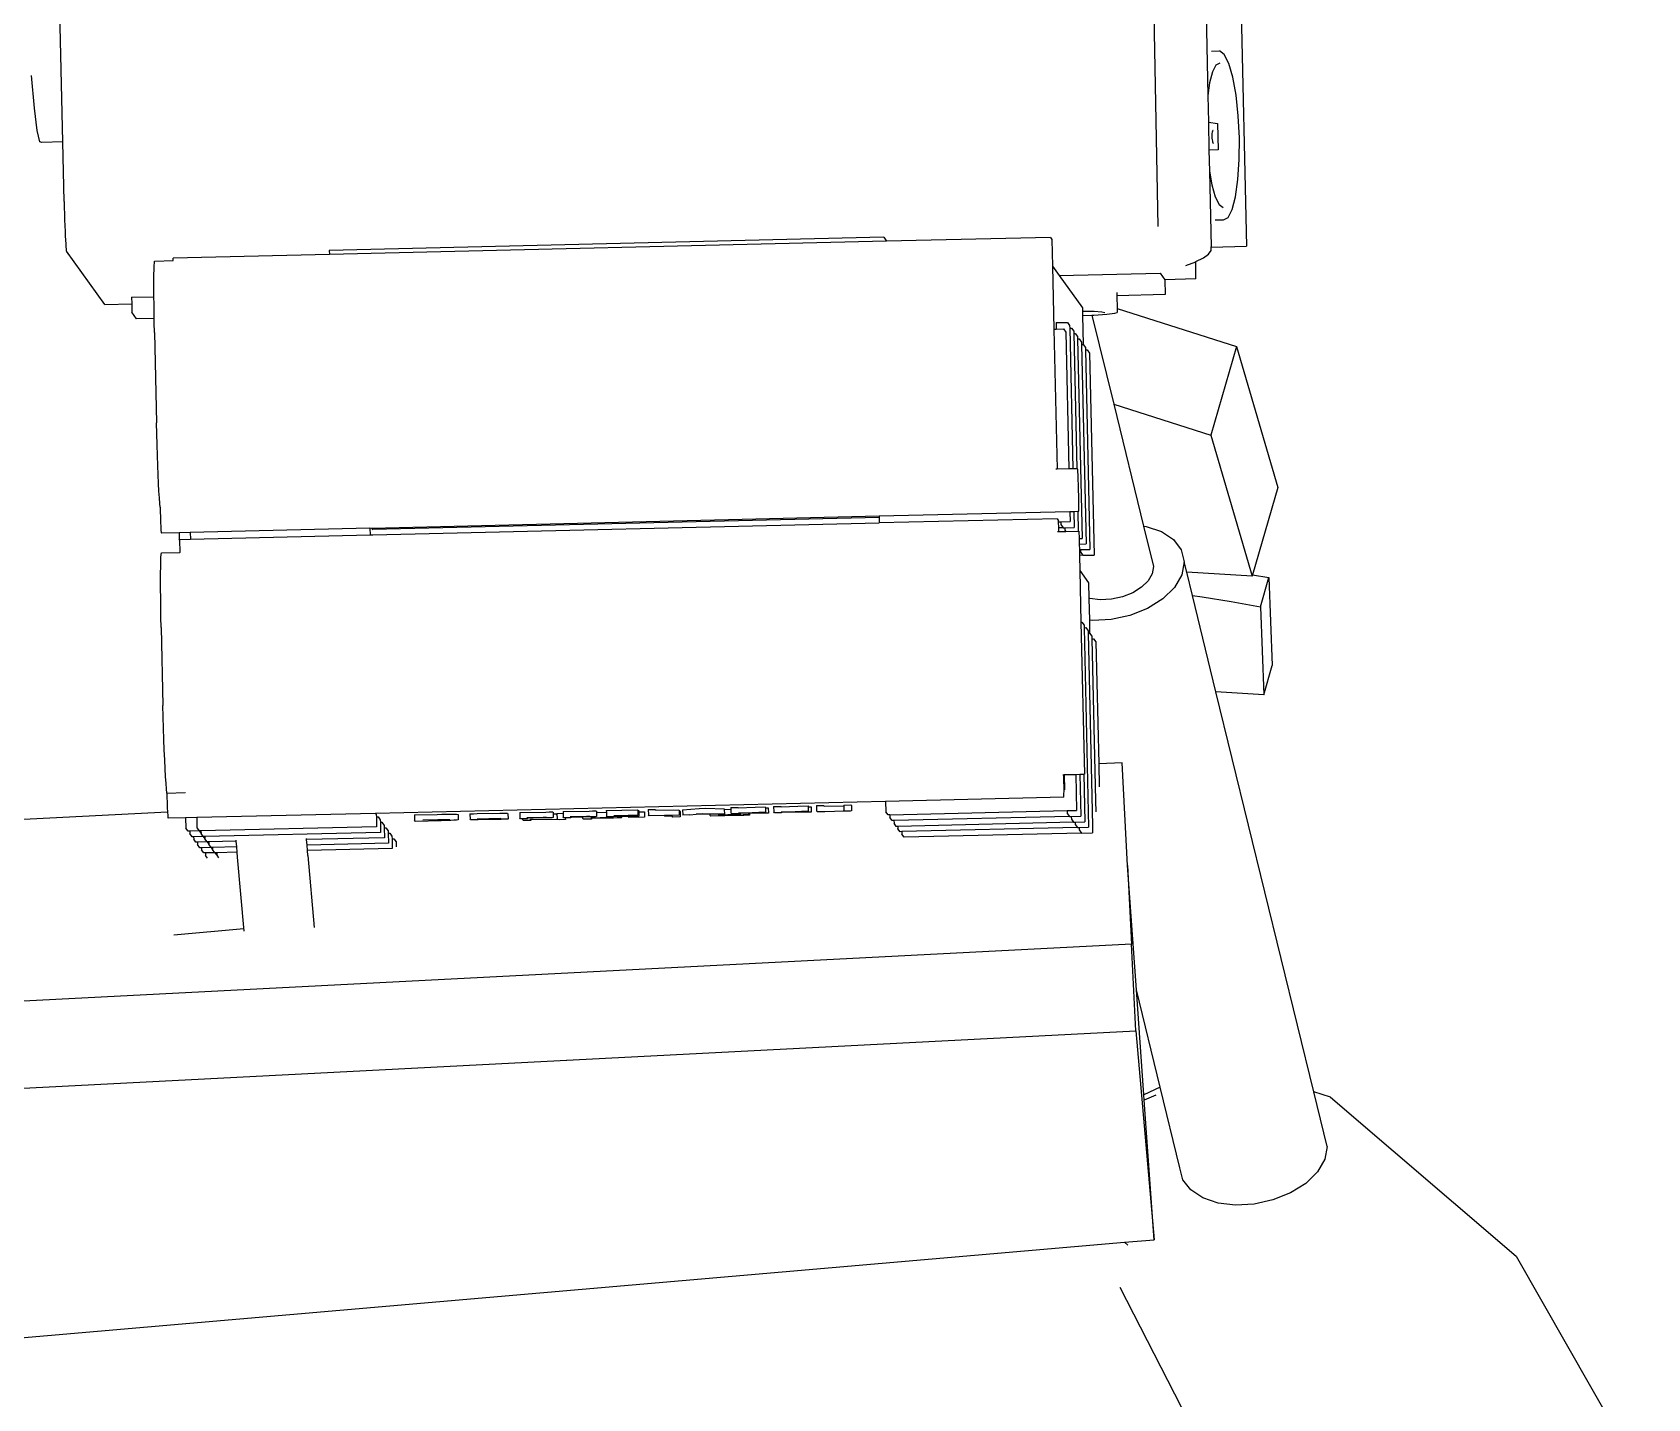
# Model space of a CAD drawing. Header units: inches. Extents: x -54 to 57, y -24 to 32.
# Drawn here: x -43.89 to -34.9, y -0.76 to 6.85 of the extents above; entities that cross this region are included whole.
import ezdxf

# ---------------------------------------------------------------- set-up
doc = ezdxf.new("R2010")
doc.units = ezdxf.units.IN
doc.header["$MEASUREMENT"] = 0
doc.layers.add('models', color=7, linetype='Continuous')

# ---------------------------------------------------------------- blocks, each defined once
blk = doc.blocks.new('camera_man')
at = {"layer": 'models'}
for p, q in [((3.0661, -1.3471), (2.8383, 11.1736)), ((3.4949, 1.3555), (3.5588, -1.4566)), ((-3.0309, -0.8754), (-3.0729, 0.9733)), ((3.3217, 0.4146), (3.343, -0.6164)), ((3.3635, -0.3693), (3.4088, -0.3679)), ((3.3887, -0.4472), (3.3692, -0.4845)), ((3.4104, -0.4366), (3.3887, -0.4472)), ((3.4349, -0.3875), (3.4088, -0.3679)), ((3.46, -0.4378), (3.4349, -0.3875)), ((3.4822, -0.5154), (3.46, -0.4378)), ((-3.1892, -0.6875), (-3.2052, -0.506)), ((3.3692, -0.4845), (3.353, -0.5459)), ((3.5003, -0.615), (3.4822, -0.5154)), ((3.353, -0.5459), (3.343, -0.6164)), ((3.343, -0.6164), (3.3471, -0.7653)), ((3.5128, -0.7298), (3.5003, -0.615)), ((-3.1739, -0.8114), (-3.1892, -0.6875)), ((3.3471, -0.7653), (3.3974, -0.7723)), ((3.3471, -0.7653), (3.3497, -0.921)), ((3.3974, -0.7723), (3.4007, -0.9194)), ((3.5189, -0.852), (3.5128, -0.7298)), ((-3.1597, -0.8753), (-3.1739, -0.8114)), ((-3.1468, -0.8781), (-3.1597, -0.8753)), ((-3.0309, -0.8754), (-3.1468, -0.8781)), ((-3.0234, -1.2065), (-3.0309, -0.8754)), ((3.3657, -0.8362), (3.3656, -0.8453)), ((3.3656, -0.8453), (3.3661, -0.8544)), ((3.3662, -0.8278), (3.3657, -0.8362)), ((3.3661, -0.8544), (3.367, -0.863)), ((3.3672, -0.8207), (3.3662, -0.8278)), ((3.367, -0.863), (3.3684, -0.8705)), ((3.3686, -0.8153), (3.3672, -0.8207)), ((3.3684, -0.8705), (3.37, -0.8763)), ((3.3704, -0.812), (3.3686, -0.8153)), ((3.37, -0.8763), (3.3719, -0.88)), ((3.3723, -0.8111), (3.3704, -0.812)), ((3.3719, -0.88), (3.3739, -0.8815)), ((3.5183, -0.9732), (3.5189, -0.852)), ((3.4007, -0.9194), (3.3497, -0.921)), ((3.3497, -0.921), (3.3522, -1.0379)), ((3.5109, -1.0853), (3.5183, -0.9732)), ((3.3522, -1.0379), (3.366, -1.1138)), ((3.3522, -1.0379), (3.3614, -1.4599)), ((3.366, -1.1138), (3.385, -1.1801)), ((3.4974, -1.1805), (3.5109, -1.0853)), ((-3.0234, -1.2065), (-3.0225, -1.2416)), ((-3.0225, -1.2416), (-3.0216, -1.2762)), ((3.385, -1.1801), (3.4064, -1.223)), ((3.4064, -1.223), (3.4286, -1.2398)), ((3.4556, -1.296), (3.4785, -1.2523)), ((3.4785, -1.2523), (3.4974, -1.1805)), ((-3.0216, -1.2762), (-3.0206, -1.3098)), ((-3.0206, -1.3098), (-3.0195, -1.3418)), ((-3.0195, -1.3418), (-3.0183, -1.3717)), ((3.3848, -1.3098), (3.4302, -1.3085)), ((3.4302, -1.3085), (3.4556, -1.296)), ((-3.0183, -1.3717), (-3.0172, -1.3989)), ((-3.0172, -1.3989), (-3.016, -1.4229)), ((-3.016, -1.4229), (-3.0148, -1.4434)), ((1.5392, -1.4064), (-1.5473, -1.4791)), ((1.555, -1.4283), (-1.5468, -1.5014)), ((1.5392, -1.4064), (1.555, -1.4283)), ((2.4672, -1.4068), (1.555, -1.4283)), ((2.4672, -1.4068), (2.4751, -1.4179)), ((2.4751, -1.4179), (2.4786, -1.5674)), ((-3.0148, -1.4434), (-3.0137, -1.46)), ((-3.0137, -1.46), (-3.0126, -1.4724)), ((-3.0126, -1.4724), (-3.0116, -1.4804)), ((-3.0116, -1.4804), (-3.0107, -1.4839)), ((-2.7975, -1.7809), (-3.0107, -1.4839)), ((-1.5468, -1.5014), (-2.4162, -1.5219)), ((-2.4159, -1.5363), (-2.4162, -1.5219)), ((-1.5473, -1.4791), (-1.5468, -1.5014)), ((3.2773, -1.5418), (3.3194, -1.5209)), ((3.3194, -1.5209), (3.3475, -1.5003)), ((3.3475, -1.5003), (3.3615, -1.4799)), ((3.3614, -1.4613), (3.5588, -1.4566)), ((3.3614, -1.4613), (3.3614, -1.4599)), ((3.3615, -1.4799), (3.3614, -1.4613)), ((-2.5238, -1.6484), (-2.5234, -1.6143)), ((-2.5234, -1.6143), (-2.5229, -1.586)), ((-2.5229, -1.586), (-2.522, -1.564)), ((-2.522, -1.564), (-2.521, -1.5486)), ((-2.521, -1.5486), (-2.5197, -1.5401)), ((-2.5197, -1.5401), (-2.5183, -1.5387)), ((-2.5183, -1.5387), (-2.4159, -1.5363)), ((2.4786, -1.5674), (2.4869, -1.9178)), ((2.4786, -1.5674), (2.5155, -1.6189)), ((2.5155, -1.6189), (3.077, -1.6056)), ((3.077, -1.6056), (3.1034, -1.6425)), ((3.2211, -1.563), (3.2762, -1.5422)), ((3.2762, -1.5422), (3.2773, -1.5418)), ((3.2763, -1.5454), (3.2762, -1.5422)), ((3.2765, -1.5615), (3.2763, -1.5454)), ((3.2767, -1.5767), (3.2765, -1.5615)), ((3.2766, -1.6232), (3.2767, -1.6141)), ((3.2768, -1.5907), (3.2767, -1.5767)), ((3.2767, -1.6141), (3.2768, -1.6032)), ((3.2768, -1.6032), (3.2768, -1.5907)), ((-2.5238, -1.6877), (-2.5238, -1.6484)), ((-2.5237, -1.7315), (-2.5238, -1.6877)), ((2.5155, -1.6189), (2.6449, -1.7991)), ((3.2758, -1.6381), (3.1034, -1.6425)), ((3.1034, -1.6425), (3.1053, -1.7256)), ((3.2758, -1.6381), (3.2761, -1.6353)), ((3.2761, -1.6353), (3.2764, -1.6303)), ((3.2764, -1.6303), (3.2766, -1.6232)), ((-2.7975, -1.7809), (-2.6474, -1.7774)), ((-2.6482, -1.7401), (-2.5236, -1.7371)), ((-2.6482, -1.7401), (-2.6474, -1.7774)), ((-2.6474, -1.7774), (-2.6463, -1.8232)), ((-2.5236, -1.7371), (-2.5237, -1.7315)), ((-2.5232, -1.7791), (-2.5236, -1.7371)), ((-2.5226, -1.8296), (-2.5232, -1.7791)), ((2.8364, -1.7141), (2.8368, -1.732)), ((3.1053, -1.7256), (2.8368, -1.732)), ((2.8368, -1.732), (2.8384, -1.8028)), ((-2.6199, -1.8601), (-2.6463, -1.8232)), ((-2.5221, -1.8578), (-2.6199, -1.8601)), ((-2.5221, -1.8578), (-2.5226, -1.8296)), ((-2.5217, -1.8823), (-2.5221, -1.8578)), ((-2.5205, -1.9361), (-2.5217, -1.8823)), ((2.4991, -1.8817), (2.5615, -1.8802)), ((2.4991, -1.8817), (2.4999, -1.9175)), ((2.5615, -1.8802), (2.5741, -1.8978)), ((2.6449, -1.7991), (2.6454, -1.8191)), ((2.7114, -1.8204), (2.6454, -1.8191)), ((2.6454, -1.8191), (2.6459, -1.8424)), ((2.6459, -1.8424), (2.6982, -1.8397)), ((2.6459, -1.8424), (2.6495, -2.0028)), ((2.6982, -1.8397), (2.7089, -1.8392)), ((2.6982, -1.8397), (2.8195, -2.3359)), ((2.7089, -1.8392), (2.7815, -1.8341)), ((2.7541, -1.8228), (2.7114, -1.8204)), ((2.7704, -1.8261), (2.7541, -1.8228)), ((2.7815, -1.8341), (2.8259, -1.829)), ((2.8259, -1.829), (2.8389, -1.8245)), ((2.8384, -1.8028), (3.5023, -2.0147)), ((2.8384, -1.8028), (2.8389, -1.8245)), ((-2.5205, -1.9361), (-2.5091, -2.4402)), ((2.4869, -1.9178), (2.4999, -1.9175)), ((2.4869, -1.9178), (2.5054, -2.6975)), ((2.4999, -1.9175), (2.5398, -1.9165)), ((2.5398, -1.9165), (2.5524, -1.9341)), ((2.5524, -1.9341), (2.5697, -2.696)), ((2.5741, -1.8978), (2.5744, -1.9123)), ((2.5744, -1.9123), (2.5844, -1.9121)), ((2.5744, -1.9123), (2.5922, -2.6955)), ((2.5844, -1.9121), (2.597, -1.9297)), ((2.597, -1.9297), (2.5973, -1.9417)), ((2.5973, -1.9417), (2.6055, -1.9415)), ((2.5973, -1.9417), (2.6144, -2.695)), ((2.6055, -1.9415), (2.6181, -1.9591)), ((2.6181, -1.9591), (2.6184, -1.9724)), ((2.6184, -1.9724), (2.6275, -1.9722)), ((2.6184, -1.9724), (2.6437, -3.0836)), ((2.6275, -1.9722), (2.6401, -1.9897)), ((2.6401, -1.9897), (2.6404, -2.0025)), ((2.6404, -2.0025), (2.6495, -2.0028)), ((2.6404, -2.0025), (2.6657, -3.1142)), ((2.6495, -2.0028), (2.6617, -2.0198)), ((2.6617, -2.0198), (2.6621, -2.0337)), ((2.6621, -2.0337), (2.6716, -2.0335)), ((2.6621, -2.0337), (2.6873, -3.1443)), ((2.6716, -2.0335), (2.6842, -2.0511)), ((2.6842, -2.0511), (2.7097, -3.1756)), ((3.5023, -2.0147), (3.3602, -2.5085)), ((3.5023, -2.0147), (3.7325, -2.7997)), ((2.8195, -2.3359), (3.3602, -2.5085)), ((2.8195, -2.3359), (2.9855, -3.0152)), ((-2.5076, -2.5016), (-2.5091, -2.4402)), ((-2.5059, -2.5622), (-2.5076, -2.5016)), ((3.3602, -2.5085), (3.5904, -3.2935)), ((-2.504, -2.6212), (-2.5059, -2.5622)), ((-2.502, -2.6774), (-2.504, -2.6212)), ((-2.4999, -2.73), (-2.502, -2.6774)), ((2.5054, -2.6975), (2.4978, -2.6977)), ((2.5697, -2.696), (2.5054, -2.6975)), ((2.5922, -2.6955), (2.5697, -2.696)), ((2.6144, -2.695), (2.5922, -2.6955)), ((2.6178, -2.6949), (2.6144, -2.695)), ((2.6188, -2.6992), (2.6178, -2.6949)), ((-2.4977, -2.7782), (-2.4999, -2.73)), ((-2.4955, -2.821), (-2.4977, -2.7782)), ((2.6199, -2.7113), (2.6188, -2.6992)), ((2.6211, -2.7305), (2.6199, -2.7113)), ((2.6222, -2.7554), (2.6211, -2.7305)), ((2.6233, -2.7843), (2.6222, -2.7554)), ((2.6241, -2.8152), (2.6233, -2.7843)), ((-2.4933, -2.8578), (-2.4955, -2.821)), ((-2.4911, -2.8881), (-2.4933, -2.8578)), ((2.6247, -2.8461), (2.6241, -2.8152)), ((2.6251, -2.8749), (2.6247, -2.8461)), ((2.6251, -2.8995), (2.6251, -2.8749)), ((3.7325, -2.7997), (3.5928, -3.2853)), ((-2.4892, -2.9088), (-2.4911, -2.8881)), ((-2.4892, -2.9101), (-2.4887, -2.9337)), ((-2.4887, -2.9337), (-2.4878, -2.9647)), ((-2.4878, -2.9647), (-2.4868, -2.9936)), ((1.5133, -2.96), (-1.311, -3.0273)), ((1.5134, -2.9665), (-1.3069, -3.0329)), ((2.5751, -2.9349), (1.5133, -2.96)), ((1.5133, -2.96), (1.5134, -2.9665)), ((1.5134, -2.9665), (1.5141, -2.9968)), ((2.5977, -2.9344), (2.5751, -2.9349)), ((2.5751, -2.9349), (2.5764, -2.9898)), ((2.6198, -2.9339), (2.5977, -2.9344)), ((2.5977, -2.9344), (2.5997, -3.0223)), ((2.6235, -2.9338), (2.6198, -2.9339)), ((2.6198, -2.9339), (2.6223, -3.0428)), ((2.6235, -2.9338), (2.6243, -2.93)), ((2.6243, -2.93), (2.6248, -2.9183)), ((2.6248, -2.9183), (2.6251, -2.8995)), ((-2.4868, -2.9936), (-2.4857, -3.0184)), ((-2.4857, -3.0184), (-2.4845, -3.0376)), ((-2.4845, -3.0376), (-2.4834, -3.0498)), ((-2.4834, -3.0498), (-2.4824, -3.0541)), ((-2.3834, -3.0517), (-2.4824, -3.0541)), ((-2.321, -3.0503), (-2.3834, -3.0517)), ((-2.3834, -3.0517), (-2.3826, -3.088)), ((-1.3215, -3.0267), (-2.321, -3.0503)), ((-2.321, -3.0503), (-2.3202, -3.0866)), ((-1.3215, -3.0267), (-1.3207, -3.0635)), ((-1.311, -3.0273), (-1.3215, -3.0267)), ((-1.311, -3.0273), (-1.3069, -3.0329)), ((-1.3069, -3.0329), (-1.3049, -3.0357)), ((-1.3043, -3.0632), (1.5141, -2.9968)), ((2.5042, -2.9735), (1.5141, -2.9968)), ((2.5042, -2.9735), (2.512, -2.9844)), ((2.5058, -3.0456), (2.5134, -3.0454)), ((2.5121, -2.9913), (2.512, -2.9844)), ((2.5121, -2.9913), (2.5243, -2.991)), ((2.5129, -3.0243), (2.5121, -2.9913)), ((2.5373, -3.0237), (2.5129, -3.0243)), ((2.5134, -3.0454), (2.5129, -3.0243)), ((2.5134, -3.0454), (2.5522, -3.0445)), ((2.5243, -2.991), (2.5764, -2.9898)), ((2.5243, -2.991), (2.5247, -3.0062)), ((2.5247, -3.0062), (2.5373, -3.0237)), ((2.5373, -3.0237), (2.5472, -3.0235)), ((2.5472, -3.0235), (2.5997, -3.0223)), ((2.5472, -3.0235), (2.5476, -3.0381)), ((2.5476, -3.0381), (2.5522, -3.0445)), ((2.5522, -3.0445), (2.6223, -3.0428)), ((2.6223, -3.0428), (2.6258, -3.0428)), ((2.6258, -3.0428), (2.6267, -3.084)), ((2.9855, -3.0152), (2.9995, -3.0169)), ((2.9855, -3.0152), (3.0405, -3.2402)), ((2.9995, -3.0169), (3.0846, -3.0454)), ((3.0846, -3.0454), (3.1516, -3.0896)), ((-2.3792, -3.0928), (-2.3826, -3.088)), ((-2.3792, -3.0885), (-2.3202, -3.0866)), ((-2.3792, -3.0928), (-2.3792, -3.0885)), ((-2.3776, -3.1606), (-2.3792, -3.0928)), ((-2.3202, -3.0866), (-1.3207, -3.0635)), ((-1.3207, -3.0635), (-1.3043, -3.0632)), ((2.6267, -3.084), (2.6437, -3.0836)), ((2.6267, -3.084), (2.6274, -3.1152)), ((2.6274, -3.1152), (2.6657, -3.1142)), ((2.6274, -3.1152), (2.6281, -3.1457)), ((2.6281, -3.1457), (2.6344, -3.1456)), ((2.6281, -3.1457), (2.6288, -3.1775)), ((2.6344, -3.1456), (2.6873, -3.1443)), ((2.6344, -3.1456), (2.6347, -3.1595)), ((3.1516, -3.0896), (3.1954, -3.1471)), ((3.1954, -3.1471), (3.2119, -3.214)), ((-2.4859, -3.2417), (-2.4852, -3.2121)), ((-2.4852, -3.2121), (-2.4843, -3.1891)), ((-2.4843, -3.1891), (-2.4831, -3.1731)), ((-2.4831, -3.1731), (-2.4816, -3.1644)), ((-2.4816, -3.1644), (-2.3792, -3.162)), ((-2.3792, -3.162), (-2.3776, -3.1606)), ((2.6473, -3.177), (2.6288, -3.1775)), ((2.6288, -3.1775), (2.6308, -3.2627)), ((2.6347, -3.1595), (2.6473, -3.177)), ((2.6473, -3.177), (2.7097, -3.1756)), ((3.2119, -3.214), (3.1993, -3.2855)), ((3.2257, -3.2704), (3.2119, -3.214)), ((-2.4865, -3.3185), (-2.4863, -3.2774)), ((-2.4864, -3.3644), (-2.4865, -3.3185)), ((-2.4863, -3.2774), (-2.4859, -3.2417)), ((2.6308, -3.2627), (2.6797, -3.3309)), ((2.6308, -3.2627), (2.6372, -3.5496)), ((3.0108, -3.319), (2.9738, -3.3551)), ((3.0335, -3.2799), (3.0108, -3.319)), ((3.0405, -3.2402), (3.0335, -3.2799)), ((3.1993, -3.2855), (3.1583, -3.3561)), ((3.5904, -3.2935), (3.2257, -3.2704)), ((3.2578, -3.4015), (3.2257, -3.2704)), ((3.5928, -3.2853), (3.5904, -3.2935)), ((3.5928, -3.2853), (3.6823, -3.3012)), ((3.6357, -3.4633), (3.6823, -3.3012)), ((3.6823, -3.3012), (3.7021, -3.7916)), ((-2.486, -3.4143), (-2.4864, -3.3644)), ((-2.4853, -3.4673), (-2.486, -3.4143)), ((2.6797, -3.3309), (2.6817, -3.4169)), ((2.6867, -3.4186), (2.6817, -3.4169)), ((2.6817, -3.4169), (2.6844, -3.5391)), ((2.868, -3.4084), (2.8065, -3.422)), ((2.9251, -3.3856), (2.868, -3.4084)), ((2.9738, -3.3551), (2.9251, -3.3856)), ((3.1583, -3.3561), (3.0925, -3.4202)), ((3.2578, -3.4015), (3.3109, -3.4087)), ((3.3886, -3.9367), (3.2578, -3.4015)), ((3.3109, -3.4087), (3.4732, -3.4343)), ((-2.4844, -3.5226), (-2.4853, -3.4673)), ((2.7446, -3.4255), (2.6867, -3.4186)), ((2.8065, -3.422), (2.7446, -3.4255)), ((3.0076, -3.4733), (2.9099, -3.5124)), ((3.0925, -3.4202), (3.0076, -3.4733)), ((3.4732, -3.4343), (3.6357, -3.4633)), ((3.6357, -3.4633), (3.6555, -3.9537)), ((-2.4832, -3.5791), (-2.4844, -3.5226)), ((-2.4832, -3.5791), (-2.4733, -4.0133)), ((2.6372, -3.5496), (2.6417, -3.5495)), ((2.6372, -3.5496), (2.6563, -4.3962)), ((2.6417, -3.5495), (2.6543, -3.5671)), ((2.6543, -3.5671), (2.6546, -3.5804)), ((2.6546, -3.5804), (2.6637, -3.5802)), ((2.6546, -3.5804), (2.6798, -4.6916)), ((2.6637, -3.5802), (2.6763, -3.5977)), ((2.7022, -3.5412), (2.6844, -3.5391)), ((2.6844, -3.5391), (2.6853, -3.6103)), ((2.806, -3.5354), (2.7022, -3.5412)), ((2.9099, -3.5124), (2.806, -3.5354)), ((2.6763, -3.5977), (2.6766, -3.6105)), ((2.6766, -3.6105), (2.6853, -3.6103)), ((2.6766, -3.6105), (2.701, -4.683)), ((2.6853, -3.6103), (2.6979, -3.6278)), ((2.6979, -3.6278), (2.6982, -3.6417)), ((2.6982, -3.6417), (2.7077, -3.6415)), ((2.6982, -3.6417), (2.7187, -4.5449)), ((2.7077, -3.6415), (2.7203, -3.6591)), ((2.7203, -3.6591), (2.7358, -4.3392)), ((3.6555, -3.9537), (3.7021, -3.7916)), ((3.6555, -3.9537), (3.3886, -3.9367)), ((3.9332, -6.1649), (3.3886, -3.9367)), ((-2.4717, -4.0774), (-2.4733, -4.0133)), ((-2.4699, -4.1407), (-2.4717, -4.0774)), ((-2.4679, -4.2022), (-2.4699, -4.1407)), ((-2.4658, -4.2608), (-2.4679, -4.2022)), ((-2.4635, -4.3156), (-2.4658, -4.2608)), ((-2.4612, -4.3655), (-2.4635, -4.3156)), ((-2.4587, -4.4097), (-2.4612, -4.3655)), ((2.5363, -4.399), (2.5416, -4.3989)), ((2.5416, -4.3989), (2.5441, -4.3988)), ((2.5417, -4.4058), (2.5416, -4.3989)), ((2.5424, -4.4364), (2.5417, -4.4058)), ((2.5441, -4.3988), (2.608, -4.3973)), ((2.5441, -4.3988), (2.5461, -4.484)), ((2.608, -4.3973), (2.6305, -4.3968)), ((2.608, -4.3973), (2.6125, -4.5978)), ((2.6305, -4.3968), (2.6527, -4.3963)), ((2.6305, -4.3968), (2.6358, -4.6303)), ((2.6527, -4.3963), (2.6563, -4.3962)), ((2.6527, -4.3963), (2.6587, -4.6622)), ((2.8663, -4.3325), (2.7358, -4.3392)), ((2.7358, -4.3392), (2.7387, -4.4669)), ((2.8957, -4.9043), (2.8663, -4.3325)), ((-2.4563, -4.4475), (-2.4587, -4.4097)), ((-2.454, -4.4782), (-2.4563, -4.4475)), ((-2.4517, -4.5013), (-2.454, -4.4782)), ((2.5427, -4.4649), (2.5424, -4.4364)), ((2.5425, -4.5082), (2.5427, -4.4894)), ((2.5427, -4.4841), (2.5427, -4.4649)), ((2.5427, -4.4841), (2.5461, -4.484)), ((2.5427, -4.4894), (2.5427, -4.4841)), ((-2.4517, -4.5013), (-2.3493, -4.4989)), ((-2.4517, -4.5013), (-2.4509, -4.5234)), ((-2.4509, -4.5234), (-2.4501, -4.554)), ((-2.4501, -4.554), (-2.4491, -4.5824)), ((-2.4491, -4.5824), (-2.4479, -4.6069)), ((-2.349, -4.5008), (-2.3493, -4.4989)), ((1.5489, -4.5474), (-1.2899, -4.6143)), ((0.5116, -4.5868), (0.5496, -4.5859)), ((0.5496, -4.5859), (0.6514, -4.5892)), ((0.6879, -4.5826), (0.7279, -4.5817)), ((0.6879, -4.5826), (0.6881, -4.5916)), ((0.7279, -4.5817), (0.7295, -4.5839)), ((0.7295, -4.5839), (0.8225, -4.5795)), ((0.8225, -4.5795), (0.8799, -4.5781)), ((0.8799, -4.5781), (0.88, -4.5834)), ((0.88, -4.5834), (0.8964, -4.5834)), ((0.88, -4.5834), (0.8805, -4.6073)), ((0.8964, -4.5834), (0.8971, -4.6125)), ((0.926, -4.577), (0.9659, -4.5761)), ((0.926, -4.577), (0.9267, -4.6062)), ((0.9659, -4.5761), (0.9675, -4.5783)), ((0.9675, -4.5783), (1.0606, -4.5739)), ((1.0606, -4.5739), (1.1179, -4.5725)), ((1.1179, -4.5725), (1.1181, -4.5778)), ((1.1181, -4.5778), (1.1345, -4.5778)), ((1.1181, -4.5778), (1.1186, -4.6017)), ((1.1345, -4.5778), (1.1352, -4.6069)), ((1.1641, -4.5714), (1.2034, -4.5705)), ((1.1641, -4.5714), (1.1647, -4.6006)), ((1.2034, -4.5705), (1.2067, -4.575)), ((1.2067, -4.575), (1.3165, -4.5724)), ((1.3164, -4.5678), (1.3564, -4.5669)), ((1.3164, -4.5678), (1.3165, -4.5724)), ((1.3165, -4.5724), (1.3171, -4.597)), ((1.3564, -4.5669), (1.3594, -4.5711)), ((1.3594, -4.5711), (1.3601, -4.6003)), ((2.5412, -4.524), (1.5489, -4.5474)), ((1.5489, -4.5474), (1.5503, -4.605)), ((2.5412, -4.524), (2.5419, -4.52)), ((2.5419, -4.52), (2.5425, -4.5082)), ((2.7187, -4.5449), (2.7201, -4.6049)), ((-2.4479, -4.6069), (-6.5491, -4.8172)), ((-2.4479, -4.6069), (-2.4468, -4.6257)), ((-2.4468, -4.6257), (-2.4457, -4.6375)), ((-2.4457, -4.6375), (-2.4447, -4.6415)), ((-2.3477, -4.6392), (-2.4447, -4.6415)), ((-2.2853, -4.6377), (-2.3477, -4.6392)), ((-2.3477, -4.6392), (-2.3464, -4.6961)), ((-1.2899, -4.6143), (-2.2853, -4.6377)), ((-2.2853, -4.6377), (-2.284, -4.6946)), ((-1.2899, -4.6143), (-1.2857, -4.6201)), ((-1.2857, -4.6201), (-1.2854, -4.634)), ((-1.2854, -4.634), (-1.2759, -4.6338)), ((-1.2854, -4.634), (-1.2841, -4.6889)), ((-1.2759, -4.6338), (-1.2633, -4.6513)), ((-1.2633, -4.6513), (-1.263, -4.6641)), ((-1.263, -4.6641), (-1.2543, -4.6639)), ((-1.263, -4.6641), (-1.2617, -4.7201)), ((-1.2543, -4.6639), (-1.2417, -4.6814)), ((-1.0734, -4.6229), (-0.946, -4.6199)), ((-1.0734, -4.6229), (-1.0728, -4.652)), ((-1.0679, -4.6588), (-1.0728, -4.652)), ((-0.925, -4.6554), (-1.0679, -4.6588)), ((-0.9441, -4.6502), (-1.0258, -4.6522)), ((-0.946, -4.6199), (-0.9202, -4.6193)), ((-0.9289, -4.6499), (-0.9441, -4.6502)), ((-0.9157, -4.6497), (-0.9289, -4.6499)), ((-0.9031, -4.6548), (-0.925, -4.6554)), ((-0.9202, -4.6193), (-0.8976, -4.619)), ((-0.9043, -4.6496), (-0.9157, -4.6497)), ((-0.8949, -4.6496), (-0.9043, -4.6496)), ((-0.8856, -4.6542), (-0.9031, -4.6548)), ((-0.8976, -4.619), (-0.878, -4.6188)), ((-0.8875, -4.6498), (-0.8949, -4.6496)), ((-0.8821, -4.65), (-0.8875, -4.6498)), ((-0.8713, -4.6537), (-0.8856, -4.6542)), ((-0.8787, -4.6503), (-0.8821, -4.65)), ((-0.8773, -4.6508), (-0.8787, -4.6503)), ((-0.878, -4.6188), (-0.8615, -4.6188)), ((-0.8532, -4.6527), (-0.8713, -4.6537)), ((-0.8615, -4.6188), (-0.8483, -4.6189)), ((-0.8399, -4.6517), (-0.8532, -4.6527)), ((-0.8483, -4.6189), (-0.8387, -4.6193)), ((-0.8319, -4.6507), (-0.8399, -4.6517)), ((-0.8387, -4.6193), (-0.8327, -4.6198)), ((-0.8327, -4.6198), (-0.8303, -4.6206)), ((-0.8297, -4.6497), (-0.8319, -4.6507)), ((-0.8303, -4.6206), (-0.8297, -4.6497)), ((-0.7648, -4.6182), (-0.7631, -4.6175)), ((-0.7648, -4.6182), (-0.7641, -4.6473)), ((-0.762, -4.6503), (-0.7641, -4.6473)), ((-0.7631, -4.6175), (-0.7569, -4.6169)), ((-0.7594, -4.6509), (-0.762, -4.6503)), ((-0.7526, -4.6511), (-0.7594, -4.6509)), ((-0.7569, -4.6169), (-0.7443, -4.6164)), ((-0.7398, -4.651), (-0.7526, -4.6511)), ((-0.7443, -4.6164), (-0.7235, -4.6159)), ((-0.7189, -4.6506), (-0.7398, -4.651)), ((-0.5939, -4.643), (-0.7248, -4.6461)), ((-0.7235, -4.6159), (-0.5979, -4.6129)), ((-0.5933, -4.6476), (-0.7189, -4.6506)), ((-0.5979, -4.6129), (-0.5769, -4.6125)), ((-0.5914, -4.6465), (-0.5939, -4.643)), ((-0.5914, -4.6465), (-0.5933, -4.6476)), ((-0.5726, -4.6471), (-0.5914, -4.6465)), ((-0.5769, -4.6125), (-0.5641, -4.6124)), ((-0.56, -4.6466), (-0.5726, -4.6471)), ((-0.5641, -4.6124), (-0.5574, -4.6127)), ((-0.5538, -4.646), (-0.56, -4.6466)), ((-0.5574, -4.6127), (-0.5548, -4.6132)), ((-0.5548, -4.6132), (-0.5527, -4.6162)), ((-0.552, -4.6453), (-0.5538, -4.646)), ((-0.5527, -4.6162), (-0.552, -4.6453)), ((-0.4873, -4.6103), (-0.3411, -4.6069)), ((-0.4873, -4.6103), (-0.4867, -4.6395)), ((-0.4827, -4.645), (-0.4867, -4.6395)), ((-0.4714, -4.6448), (-0.4827, -4.645)), ((-0.4437, -4.6441), (-0.4714, -4.6448)), ((-0.4714, -4.6448), (-0.4713, -4.6481)), ((-0.4664, -4.6549), (-0.4713, -4.6481)), ((-0.425, -4.6539), (-0.4664, -4.6549)), ((-0.3567, -4.6374), (-0.447, -4.6395)), ((-0.4437, -4.6419), (-0.4453, -4.6419)), ((-0.338, -4.6394), (-0.4437, -4.6419)), ((-0.4437, -4.6419), (-0.4437, -4.6441)), ((-0.4251, -4.6493), (-0.4303, -4.6492)), ((-0.4251, -4.6493), (-0.425, -4.6539)), ((-0.4228, -4.6493), (-0.4251, -4.6493)), ((-0.4134, -4.6494), (-0.4228, -4.6493)), ((-0.2649, -4.6502), (-0.4134, -4.6494)), ((-0.3424, -4.6372), (-0.3567, -4.6374)), ((-0.3394, -4.6372), (-0.3424, -4.6372)), ((-0.3411, -4.6069), (-0.3237, -4.6065)), ((-0.3383, -4.6374), (-0.3394, -4.6372)), ((-0.3208, -4.639), (-0.338, -4.6394)), ((-0.3237, -4.6065), (-0.3118, -4.6064)), ((-0.3092, -4.6385), (-0.3208, -4.639)), ((-0.3118, -4.6064), (-0.3049, -4.6066)), ((-0.3027, -4.638), (-0.3092, -4.6385)), ((-0.3049, -4.6066), (-0.3023, -4.6071)), ((-0.3008, -4.6374), (-0.3027, -4.638)), ((-0.3023, -4.6071), (-0.3014, -4.6083)), ((-0.3014, -4.6083), (-0.3012, -4.6189)), ((-0.3012, -4.6189), (-0.3008, -4.6374)), ((-0.2853, -4.619), (-0.3012, -4.6189)), ((-0.2853, -4.619), (-0.2803, -4.6191)), ((-0.2804, -4.6145), (-0.2461, -4.6136)), ((-0.2804, -4.6145), (-0.2803, -4.6191)), ((-0.2803, -4.6191), (-0.2797, -4.6436)), ((-0.2765, -4.6475), (-0.2797, -4.6436)), ((-0.2745, -4.6483), (-0.2765, -4.6475)), ((-0.2334, -4.6494), (-0.2649, -4.6502)), ((-0.2463, -4.6046), (-0.1001, -4.6012)), ((-0.2463, -4.6046), (-0.2461, -4.6136)), ((-0.2461, -4.6136), (-0.2456, -4.6338)), ((-0.2416, -4.6394), (-0.2456, -4.6338)), ((-0.2337, -4.6392), (-0.2416, -4.6394)), ((-0.2026, -4.6384), (-0.2337, -4.6392)), ((-0.2337, -4.6392), (-0.2334, -4.6494)), ((-0.1156, -4.6317), (-0.2059, -4.6338)), ((-0.2027, -4.6362), (-0.2042, -4.6363)), ((-0.1374, -4.6347), (-0.2027, -4.6362)), ((-0.2027, -4.6362), (-0.2026, -4.6384)), ((-0.097, -4.6337), (-0.1374, -4.6347)), ((-0.1374, -4.6347), (-0.1373, -4.6403)), ((-0.1324, -4.6471), (-0.1373, -4.6403)), ((-0.0871, -4.646), (-0.1324, -4.6471)), ((-0.1014, -4.6315), (-0.1156, -4.6317)), ((-0.0984, -4.6315), (-0.1014, -4.6315)), ((-0.1001, -4.6012), (-0.0826, -4.6008)), ((-0.0973, -4.6317), (-0.0984, -4.6315)), ((-0.0797, -4.6333), (-0.097, -4.6337)), ((0.0126, -4.6379), (-0.0911, -4.6404)), ((-0.0871, -4.6433), (-0.089, -4.6433)), ((0.0351, -4.6404), (-0.0871, -4.6433)), ((-0.0871, -4.6433), (-0.0871, -4.646)), ((-0.0826, -4.6008), (-0.0707, -4.6008)), ((-0.0681, -4.6328), (-0.0797, -4.6333)), ((-0.0707, -4.6008), (-0.0638, -4.6009)), ((-0.0616, -4.6323), (-0.0681, -4.6328)), ((-0.0638, -4.6009), (-0.0613, -4.6014)), ((-0.0597, -4.6318), (-0.0616, -4.6323)), ((-0.0613, -4.6014), (-0.0604, -4.6026)), ((-0.0604, -4.6026), (-0.0602, -4.6093)), ((-0.0602, -4.6093), (-0.005, -4.608)), ((-0.0602, -4.6093), (-0.0597, -4.6318)), ((-0.0052, -4.599), (0.1689, -4.5949)), ((-0.0052, -4.599), (-0.005, -4.608)), ((-0.005, -4.608), (-0.0046, -4.6281)), ((-0.0006, -4.6337), (-0.0046, -4.6281)), ((0.0789, -4.6318), (-0.0006, -4.6337)), ((0.0227, -4.6377), (0.0126, -4.6379)), ((0.0291, -4.6377), (0.0227, -4.6377)), ((0.0325, -4.6377), (0.0291, -4.6377)), ((0.0338, -4.638), (0.0325, -4.6377)), ((0.0554, -4.6399), (0.0351, -4.6404)), ((0.1157, -4.6263), (0.0361, -4.6282)), ((0.1158, -4.6285), (0.0376, -4.6303)), ((0.0691, -4.6393), (0.0554, -4.6399)), ((0.0768, -4.6387), (0.0691, -4.6393)), ((0.079, -4.638), (0.0768, -4.6387)), ((0.1175, -4.6309), (0.0789, -4.6318)), ((0.0789, -4.6318), (0.079, -4.638)), ((0.1703, -4.625), (0.1157, -4.6263)), ((0.1157, -4.6263), (0.1158, -4.6285)), ((0.1756, -4.6295), (0.1175, -4.6309)), ((0.1175, -4.6309), (0.1176, -4.6369)), ((0.1186, -4.6383), (0.1176, -4.6369)), ((0.208, -4.6362), (0.1186, -4.6383)), ((0.1689, -4.5949), (0.1696, -4.5958)), ((0.1696, -4.5958), (0.1697, -4.5994)), ((0.1697, -4.5994), (0.1742, -4.5993)), ((0.1697, -4.5994), (0.1703, -4.625)), ((0.1742, -4.5993), (0.175, -4.6004)), ((0.175, -4.6004), (0.1751, -4.6064)), ((0.1751, -4.6064), (0.2064, -4.6056)), ((0.1751, -4.6064), (0.1756, -4.6295)), ((0.2064, -4.6056), (0.2074, -4.607)), ((0.2074, -4.607), (0.208, -4.6362)), ((0.2281, -4.5935), (0.2681, -4.5925)), ((0.2281, -4.5935), (0.2288, -4.6226)), ((0.2328, -4.6282), (0.2288, -4.6226)), ((0.318, -4.6262), (0.2328, -4.6282)), ((0.2681, -4.5925), (0.2713, -4.597)), ((0.2713, -4.597), (0.3986, -4.594)), ((0.4, -4.6242), (0.318, -4.6262)), ((0.318, -4.6262), (0.3181, -4.6299)), ((0.3188, -4.6308), (0.3181, -4.6299)), ((0.3609, -4.6298), (0.3188, -4.6308)), ((0.3649, -4.6353), (0.3609, -4.6298)), ((0.4067, -4.6344), (0.3649, -4.6353)), ((0.3986, -4.594), (0.3993, -4.5951)), ((0.3993, -4.5951), (0.3994, -4.5984)), ((0.3994, -4.5984), (0.4011, -4.5984)), ((0.3994, -4.5984), (0.4, -4.6242)), ((0.4011, -4.5984), (0.406, -4.6052)), ((0.406, -4.6052), (0.4067, -4.6344)), ((0.4192, -4.5946), (0.5116, -4.5868)), ((0.4192, -4.5946), (0.4199, -4.6238)), ((0.4594, -4.6228), (0.4199, -4.6238)), ((0.4594, -4.6228), (0.4951, -4.6197)), ((0.53, -4.6166), (0.4951, -4.6197)), ((0.5695, -4.618), (0.4951, -4.6197)), ((0.5695, -4.618), (0.53, -4.6166)), ((0.5713, -4.619), (0.5695, -4.618)), ((0.5864, -4.6186), (0.5713, -4.619)), ((0.5713, -4.619), (0.5714, -4.6236)), ((0.5763, -4.6304), (0.5714, -4.6236)), ((0.7338, -4.6267), (0.5763, -4.6304)), ((0.6077, -4.6194), (0.5864, -4.6186)), ((0.6521, -4.6183), (0.6077, -4.6194)), ((0.7228, -4.6211), (0.6176, -4.6236)), ((0.7247, -4.6239), (0.6196, -4.6263)), ((0.6514, -4.5892), (0.6515, -4.5925)), ((0.6515, -4.5925), (0.6881, -4.5916)), ((0.6515, -4.5925), (0.6521, -4.6183)), ((0.6881, -4.5916), (0.6886, -4.6118)), ((0.6926, -4.6174), (0.6886, -4.6118)), ((0.7325, -4.6164), (0.6926, -4.6174)), ((0.7329, -4.6209), (0.7228, -4.6211)), ((0.7357, -4.6236), (0.7247, -4.6239)), ((0.7325, -4.6139), (0.7307, -4.6139)), ((0.7701, -4.6125), (0.7325, -4.6139)), ((0.7325, -4.6139), (0.7325, -4.6164)), ((0.7394, -4.6208), (0.7329, -4.6209)), ((0.7594, -4.626), (0.7338, -4.6267)), ((0.7425, -4.6236), (0.7357, -4.6236)), ((0.743, -4.6209), (0.7394, -4.6208)), ((0.7461, -4.6237), (0.7425, -4.6236)), ((0.7443, -4.6211), (0.743, -4.6209)), ((0.7475, -4.6239), (0.7461, -4.6237)), ((0.7684, -4.6221), (0.7539, -4.6226)), ((0.7774, -4.6253), (0.7594, -4.626)), ((0.779, -4.6217), (0.7684, -4.6221)), ((0.8805, -4.6073), (0.7701, -4.6125)), ((0.7871, -4.614), (0.7701, -4.6125)), ((0.7836, -4.625), (0.7774, -4.6253)), ((0.7853, -4.6212), (0.779, -4.6217)), ((0.7879, -4.6246), (0.7836, -4.625)), ((0.7872, -4.6207), (0.7853, -4.6212)), ((0.7871, -4.614), (0.7872, -4.6207)), ((0.7909, -4.614), (0.7871, -4.614)), ((0.7911, -4.6239), (0.7879, -4.6246)), ((0.7909, -4.614), (0.7911, -4.6239)), ((0.8345, -4.614), (0.7909, -4.614)), ((0.8971, -4.6125), (0.8345, -4.614)), ((0.9307, -4.6117), (0.9267, -4.6062)), ((0.9706, -4.6108), (0.9307, -4.6117)), ((0.9705, -4.6083), (0.9688, -4.6083)), ((1.0082, -4.6069), (0.9705, -4.6083)), ((0.9705, -4.6083), (0.9706, -4.6108)), ((1.1186, -4.6017), (1.0082, -4.6069)), ((1.0726, -4.6084), (1.0082, -4.6069)), ((1.1352, -4.6069), (1.0726, -4.6084)), ((1.1678, -4.6048), (1.1647, -4.6006)), ((1.1704, -4.6054), (1.1678, -4.6048)), ((1.1772, -4.6057), (1.1704, -4.6054)), ((1.1901, -4.6056), (1.1772, -4.6057)), ((1.2109, -4.6051), (1.1901, -4.6056)), ((1.3183, -4.6026), (1.2109, -4.6051)), ((1.3204, -4.6015), (1.3171, -4.597)), ((1.3204, -4.6015), (1.3183, -4.6026)), ((1.3392, -4.6021), (1.3204, -4.6015)), ((1.3519, -4.6015), (1.3392, -4.6021)), ((1.3583, -4.601), (1.3519, -4.6015)), ((1.3601, -4.6003), (1.3583, -4.601)), ((1.5629, -4.6226), (1.5503, -4.605)), ((1.5732, -4.6223), (1.5629, -4.6226)), ((1.5732, -4.6223), (2.5605, -4.5991)), ((1.5732, -4.6223), (1.5736, -4.6375)), ((1.5862, -4.655), (1.5736, -4.6375)), ((1.5961, -4.6548), (1.5862, -4.655)), ((2.5734, -4.6318), (1.5961, -4.6548)), ((1.5961, -4.6548), (1.5965, -4.6694)), ((1.6091, -4.6869), (1.5965, -4.6694)), ((2.5963, -4.6637), (1.6173, -4.6867)), ((2.5605, -4.5991), (2.6125, -4.5978)), ((2.5605, -4.5991), (2.5608, -4.6142)), ((2.5608, -4.6142), (2.5734, -4.6318)), ((2.5734, -4.6318), (2.5834, -4.6315)), ((2.5834, -4.6315), (2.6358, -4.6303)), ((2.5834, -4.6315), (2.5837, -4.6461)), ((2.5837, -4.6461), (2.5963, -4.6637)), ((2.5963, -4.6637), (2.6045, -4.6635)), ((2.6045, -4.6635), (2.6587, -4.6622)), ((2.6045, -4.6635), (2.6048, -4.6755)), ((2.6048, -4.6755), (2.6174, -4.6931)), ((-2.3338, -4.7136), (-2.3464, -4.6961)), ((-2.3243, -4.7134), (-2.3338, -4.7136)), ((-2.2714, -4.7122), (-2.3243, -4.7134)), ((-2.3243, -4.7134), (-2.324, -4.7273)), ((-2.3114, -4.7449), (-2.324, -4.7273)), ((-2.3027, -4.7446), (-2.3114, -4.7449)), ((-2.249, -4.7434), (-2.3027, -4.7446)), ((-2.3027, -4.7446), (-2.3024, -4.7574)), ((-2.2898, -4.775), (-2.3024, -4.7574)), ((-2.284, -4.6946), (-2.2714, -4.7122)), ((-2.2619, -4.7119), (-2.2714, -4.7122)), ((-2.2714, -4.7122), (-2.2616, -4.7258)), ((-1.2841, -4.6889), (-2.2619, -4.7119)), ((-2.2619, -4.7119), (-2.2616, -4.7258)), ((-2.249, -4.7434), (-2.2616, -4.7258)), ((-2.2403, -4.7432), (-2.249, -4.7434)), ((-2.249, -4.7434), (-2.24, -4.7559)), ((-1.2617, -4.7201), (-2.2403, -4.7432)), ((-2.2403, -4.7432), (-2.24, -4.7559)), ((-2.2274, -4.7735), (-2.24, -4.7559)), ((-2.0654, -4.7697), (-2.066, -4.7633)), ((-1.6736, -4.7604), (-1.6741, -4.7544)), ((-1.2401, -4.7502), (-1.6736, -4.7604)), ((-1.6709, -4.7916), (-1.6736, -4.7604)), ((-1.2417, -4.6814), (-1.2414, -4.6948)), ((-1.2414, -4.6948), (-1.2323, -4.6946)), ((-1.2414, -4.6948), (-1.2401, -4.7502)), ((-1.2323, -4.6946), (-1.2197, -4.7121)), ((-1.2197, -4.7121), (-1.2194, -4.7241)), ((-1.2194, -4.7241), (-1.2112, -4.7239)), ((-1.2194, -4.7241), (-1.2181, -4.7809)), ((-1.2112, -4.7239), (-1.1986, -4.7415)), ((-1.1986, -4.7415), (-1.1982, -4.7561)), ((-1.1982, -4.7561), (-1.1883, -4.7559)), ((-1.1982, -4.7561), (-1.197, -4.8103)), ((-1.1883, -4.7559), (-1.1756, -4.7734)), ((1.6173, -4.6867), (1.6091, -4.6869)), ((1.6173, -4.6867), (1.6176, -4.6988)), ((1.6183, -4.6999), (1.6176, -4.6988)), ((1.6302, -4.7163), (1.6183, -4.6999)), ((1.6393, -4.7161), (1.6302, -4.7163)), ((2.6174, -4.6931), (1.6393, -4.7161)), ((1.6393, -4.7161), (1.6396, -4.7294)), ((1.6522, -4.747), (1.6396, -4.7294)), ((2.6395, -4.7237), (1.6522, -4.747)), ((2.6174, -4.6931), (2.6265, -4.6929)), ((2.6265, -4.6929), (2.6798, -4.6916)), ((2.6265, -4.6929), (2.6268, -4.7062)), ((2.6268, -4.7062), (2.6395, -4.7237)), ((2.6395, -4.7237), (2.7019, -4.7223)), ((2.701, -4.683), (2.7019, -4.7223)), ((-2.2807, -4.7747), (-2.2898, -4.775)), ((-2.2274, -4.7735), (-2.2807, -4.7747)), ((-2.2807, -4.7747), (-2.2804, -4.7881)), ((-2.2678, -4.8056), (-2.2804, -4.7881)), ((-2.2595, -4.8054), (-2.2678, -4.8056)), ((-2.2053, -4.8042), (-2.2595, -4.8054)), ((-2.2595, -4.8054), (-2.2593, -4.8174)), ((-2.2467, -4.835), (-2.2593, -4.8174)), ((-2.2367, -4.8348), (-2.2467, -4.835)), ((-2.1843, -4.8335), (-2.2367, -4.8348)), ((-2.2367, -4.8348), (-2.2364, -4.8494)), ((-2.2259, -4.864), (-2.2364, -4.8494)), ((-2.2183, -4.7733), (-2.2274, -4.7735)), ((-2.2274, -4.7735), (-2.218, -4.7866)), ((-2.0654, -4.7697), (-2.2183, -4.7733)), ((-2.2183, -4.7733), (-2.218, -4.7866)), ((-2.2053, -4.8042), (-2.218, -4.7866)), ((-2.1971, -4.804), (-2.2053, -4.8042)), ((-2.2053, -4.8042), (-2.1969, -4.816)), ((-2.0627, -4.8008), (-2.1971, -4.804)), ((-2.1971, -4.804), (-2.1969, -4.816)), ((-2.1843, -4.8335), (-2.1969, -4.816)), ((-2.1743, -4.8333), (-2.1843, -4.8335)), ((-2.1843, -4.8335), (-2.1739, -4.8479)), ((-2.0602, -4.8306), (-2.1743, -4.8333)), ((-2.1743, -4.8333), (-2.1739, -4.8479)), ((-2.1739, -4.8479), (-2.1637, -4.8622)), ((-2.0627, -4.8008), (-2.0654, -4.7697)), ((-2.0602, -4.8306), (-2.0627, -4.8008)), ((-2.0577, -4.8592), (-2.0602, -4.8306)), ((-1.2181, -4.7809), (-1.6709, -4.7916)), ((-1.6683, -4.8214), (-1.6709, -4.7916)), ((-1.197, -4.8103), (-1.6683, -4.8214)), ((-1.666, -4.8482), (-1.6683, -4.8214)), ((-1.666, -4.8482), (-1.6312, -5.2497)), ((-1.1756, -4.7734), (-1.1755, -4.7785)), ((-1.1755, -4.7785), (-1.175, -4.8006)), ((-2.0221, -5.2698), (-2.0577, -4.8592)), ((2.8957, -4.9043), (2.9183, -5.343)), ((2.9461, -5.5979), (2.8957, -4.9043)), ((-2.4131, -5.29), (-2.0233, -5.2562)), ((2.9183, -5.343), (-7.1418, -5.8609)), ((2.9432, -5.826), (2.9183, -5.343)), ((3.0786, -6.1397), (2.9461, -5.5979)), ((2.9872, -6.1823), (2.9461, -5.5979)), ((-7.1169, -6.3439), (2.9432, -5.826)), ((2.9432, -5.826), (3.0438, -6.9889)), ((3.0786, -6.1397), (2.9872, -6.1823)), ((2.9892, -6.211), (2.9872, -6.1823)), ((3.0538, -6.1835), (2.9892, -6.211)), ((3.188, -6.5874), (3.0786, -6.1397)), ((4.0256, -6.1944), (3.9332, -6.1649)), ((4.0075, -6.4688), (3.9332, -6.1649)), ((4.0256, -6.1944), (5.0596, -7.0809)), ((3.0438, -6.9889), (2.9892, -6.211)), ((4.0075, -6.4688), (3.9949, -6.5404)), ((3.9949, -6.5404), (3.9539, -6.6109)), ((3.2045, -6.6543), (3.188, -6.5874)), ((3.2483, -6.7117), (3.2045, -6.6543)), ((3.9539, -6.6109), (3.8881, -6.675)), ((3.3154, -6.7559), (3.2483, -6.7117)), ((3.8032, -6.7282), (3.7055, -6.7673)), ((3.8881, -6.675), (3.8032, -6.7282)), ((3.4005, -6.7845), (3.3154, -6.7559)), ((3.4978, -6.7961), (3.4005, -6.7845)), ((3.6015, -6.7903), (3.4978, -6.7961)), ((3.7055, -6.7673), (3.6015, -6.7903)), ((-4.6208, -7.6523), (2.8793, -7.0031)), ((2.8793, -7.0031), (3.0438, -6.9889)), ((2.8987, -7.0181), (2.8793, -7.0031)), ((5.0596, -7.0809), (5.7919, -8.3647)), ((3.6954, -8.887), (2.8545, -7.2556))]:
    blk.add_line(p, q, dxfattribs=at)

msp = doc.modelspace()

# ---------------------------------------------------------------- block references
at = {"layer": 'models'}
msp.add_blockref('camera_man', (-40.6892, 7.1116), dxfattribs=at)

doc.saveas('drawing.dxf')
